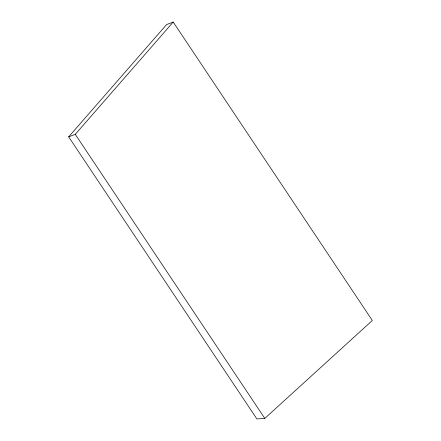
<?xml version="1.0" encoding="UTF-8"?>
<svg xmlns="http://www.w3.org/2000/svg" width="441" height="441" viewBox="0 0 441 441"><rect width="100%" height="100%" fill="white"/><g stroke="black" fill="none" stroke-linecap="round" stroke-linejoin="round"><path stroke-width="0.66" d="M68.675 136.853L166.61 24.553L173.214 22.05L372.325 320.475L264.798 418.404L256.894 418.95L68.675 136.853L75.273 134.351L173.214 22.05M75.273 134.351L264.798 418.404"/></g></svg>
